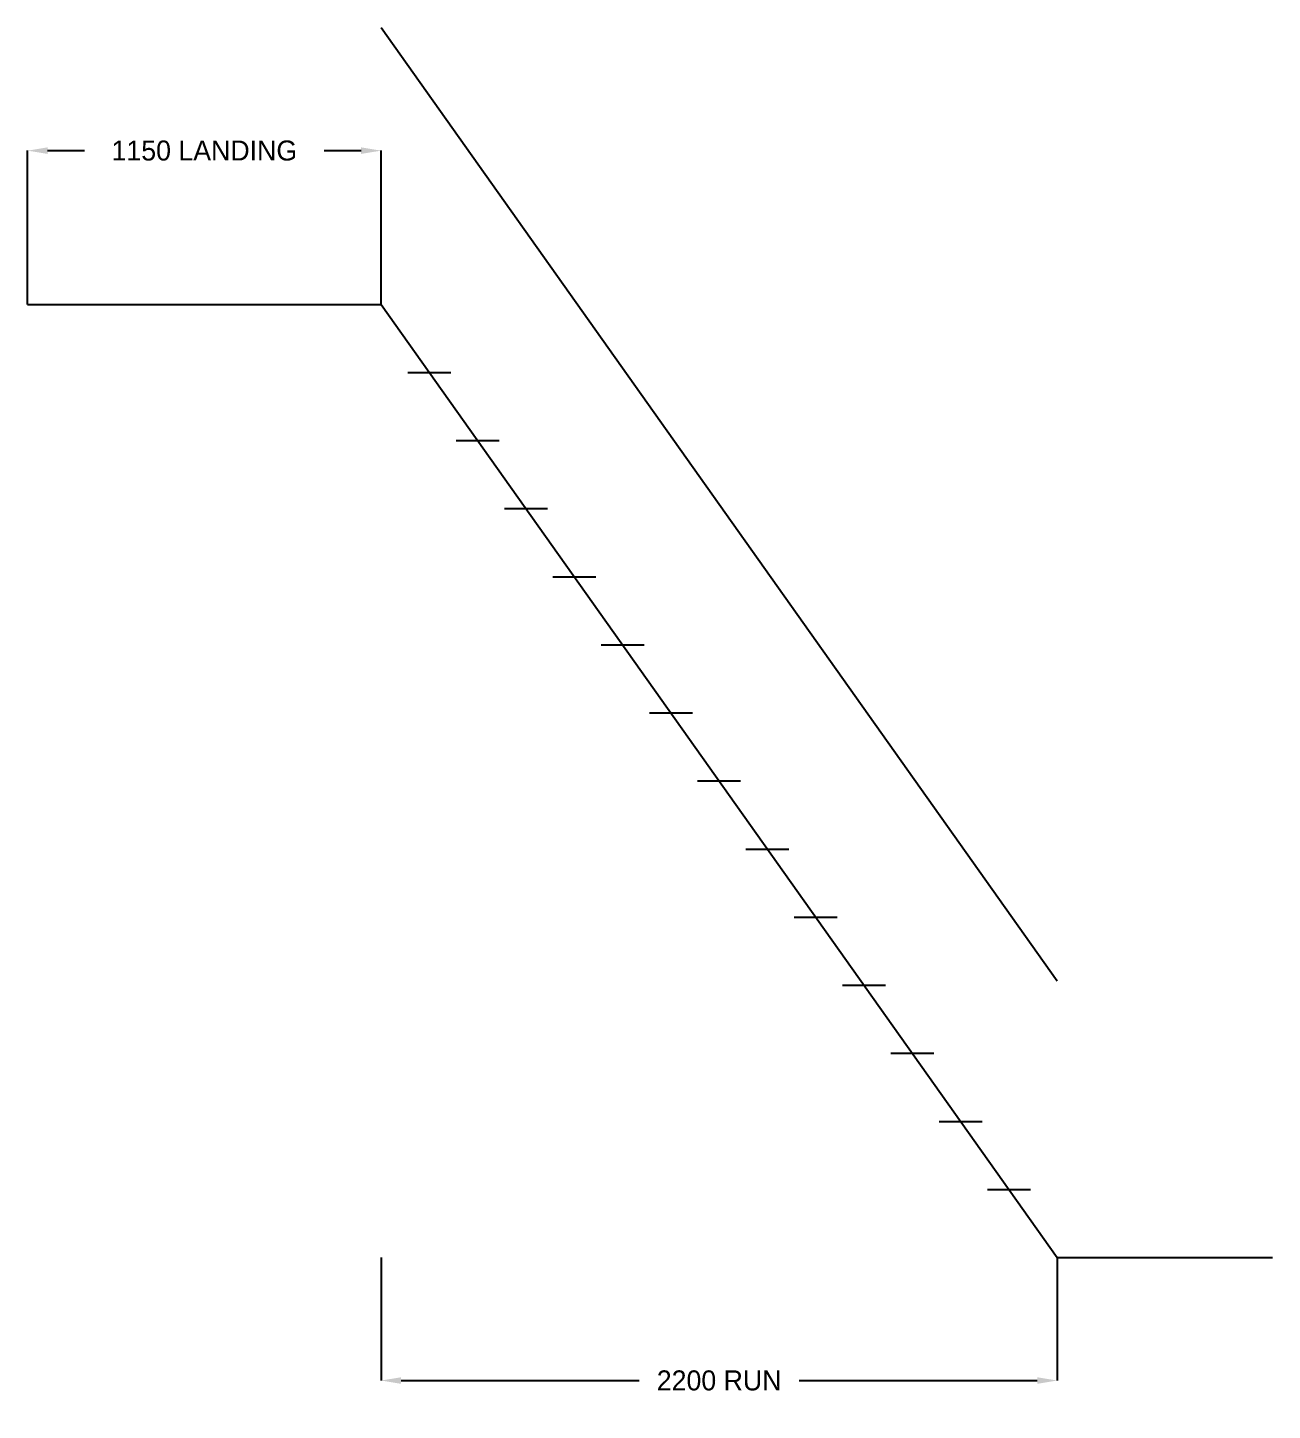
# Model space of a CAD drawing. Header units: millimetres. Extents: x 3200 to 51050, y -4040 to 24900.
# Drawn here: x 5250 to 9300, y 20403 to 24900 of the extents above; entities that cross this region are included whole.
import ezdxf

# ---------------------------------------------------------------- set-up
doc = ezdxf.new("R2010")
doc.units = ezdxf.units.MM
doc.layers.add('ACCESS', color=3, linetype='Continuous')
doc.layers.add('DIMENSIONS', color=7, linetype='Continuous')
doc.dimstyles.get("Standard").update_dxf_attribs({"dimtxt": 2.5, "dimasz": 2.5, "dimexe": 1.25, "dimexo": 0.625, "dimtad": 1, "dimcen": 2.5, "dimazin": 3, "dimtfac": 1, "dimtmove": 0, "dimatfit": 3})

# ---------------------------------------------------------------- blocks, each defined once
blk = doc.blocks.new('_CLOSEDFILLED')
at = {"color": 0, "linetype": 'BYBLOCK'}
blk.add_solid([(-1, 0.164), (0, 0), (-1, -0.164)], dxfattribs=at)
blk = doc.blocks.new('*D5')
for p, q in [((5250, 24000), (5250, 24500)), ((5315, 24500), (5435, 24500)), ((6215, 24500), (6335, 24500)), ((6400, 24000), (6400, 24500))]:
    blk.add_line(p, q)
at = {"layer": 'Defpoints'}
for p in [(5250, 24500), (5250, 24000), (6400, 24000)]:
    blk.add_point(p, dxfattribs=at)
at = {"layer": 'DIMENSIONS', "xscale": 65, "yscale": 65, "rotation": 180}
blk.add_blockref('_CLOSEDFILLED', (5250, 24500), dxfattribs=at)
at = {"layer": 'DIMENSIONS', "xscale": 65, "yscale": 65}
blk.add_blockref('_CLOSEDFILLED', (6400, 24500), dxfattribs=at)
at = {"layer": 'DIMENSIONS', "insert": (5825, 24500), "char_height": 65, "attachment_point": 5}
blk.add_mtext('1150 LANDING', dxfattribs=at)
blk = doc.blocks.new('*D6')
for p, q in [((6400, 20900), (6400, 20500)), ((8600, 20900), (8600, 20500)), ((6465, 20500), (7240, 20500)), ((7760, 20500), (8535, 20500))]:
    blk.add_line(p, q)
at = {"layer": 'Defpoints'}
for p in [(6400, 20900), (8600, 20900), (6400, 20500)]:
    blk.add_point(p, dxfattribs=at)
at = {"layer": 'DIMENSIONS', "xscale": 65, "yscale": 65, "rotation": 180}
blk.add_blockref('_CLOSEDFILLED', (6400, 20500), dxfattribs=at)
at = {"layer": 'DIMENSIONS', "xscale": 65, "yscale": 65}
blk.add_blockref('_CLOSEDFILLED', (8600, 20500), dxfattribs=at)
at = {"layer": 'DIMENSIONS', "insert": (7500, 20500), "char_height": 65, "attachment_point": 5}
blk.add_mtext('2200 RUN', dxfattribs=at)

msp = doc.modelspace()

# ---------------------------------------------------------------- linework, layer by layer
at = {"layer": 'ACCESS'}
for p, q in [((6400, 24900), (8600, 21800)), ((5250, 24000), (6400, 24000)), ((6400, 24000), (8600, 20900)), ((6487.143, 23778.571), (6627.143, 23778.571)), ((6644.286, 23557.143), (6784.286, 23557.143)), ((6801.429, 23335.714), (6941.429, 23335.714)), ((6958.571, 23114.286), (7098.571, 23114.286)), ((7115.714, 22892.857), (7255.714, 22892.857)), ((7272.857, 22671.429), (7412.857, 22671.429)), ((7430, 22450), (7570, 22450)), ((7587.143, 22228.571), (7727.143, 22228.571)), ((7744.286, 22007.143), (7884.286, 22007.143)), ((7901.429, 21785.714), (8041.429, 21785.714)), ((8058.571, 21564.286), (8198.571, 21564.286)), ((8215.714, 21342.857), (8355.714, 21342.857)), ((8372.857, 21121.429), (8512.857, 21121.429)), ((8600, 20900), (9300, 20900))]:
    msp.add_line(p, q, dxfattribs=at)

# ---------------------------------------------------------------- dimensions: what is measured, and where the dimension line sits
at = {"layer": 'DIMENSIONS'}
for base, p1, p2, text, picture, middle in [((5250, 24500), (5250, 24000), (6400, 24000), '1150 LANDING', '*D5', (5825, 24500)), ((6400, 20500), (6400, 20900), (8600, 20900), '2200 RUN', '*D6', (7500, 20500))]:
    dim = msp.add_linear_dim(base=base, p1=p1, p2=p2, text=text, dimstyle='Standard', override={"dimtxt": 65, "dimasz": 65}, dxfattribs=at)
    dim.commit()
    dim.dimension.update_dxf_attribs({"geometry": picture, "text_midpoint": middle})

doc.saveas('drawing.dxf')
